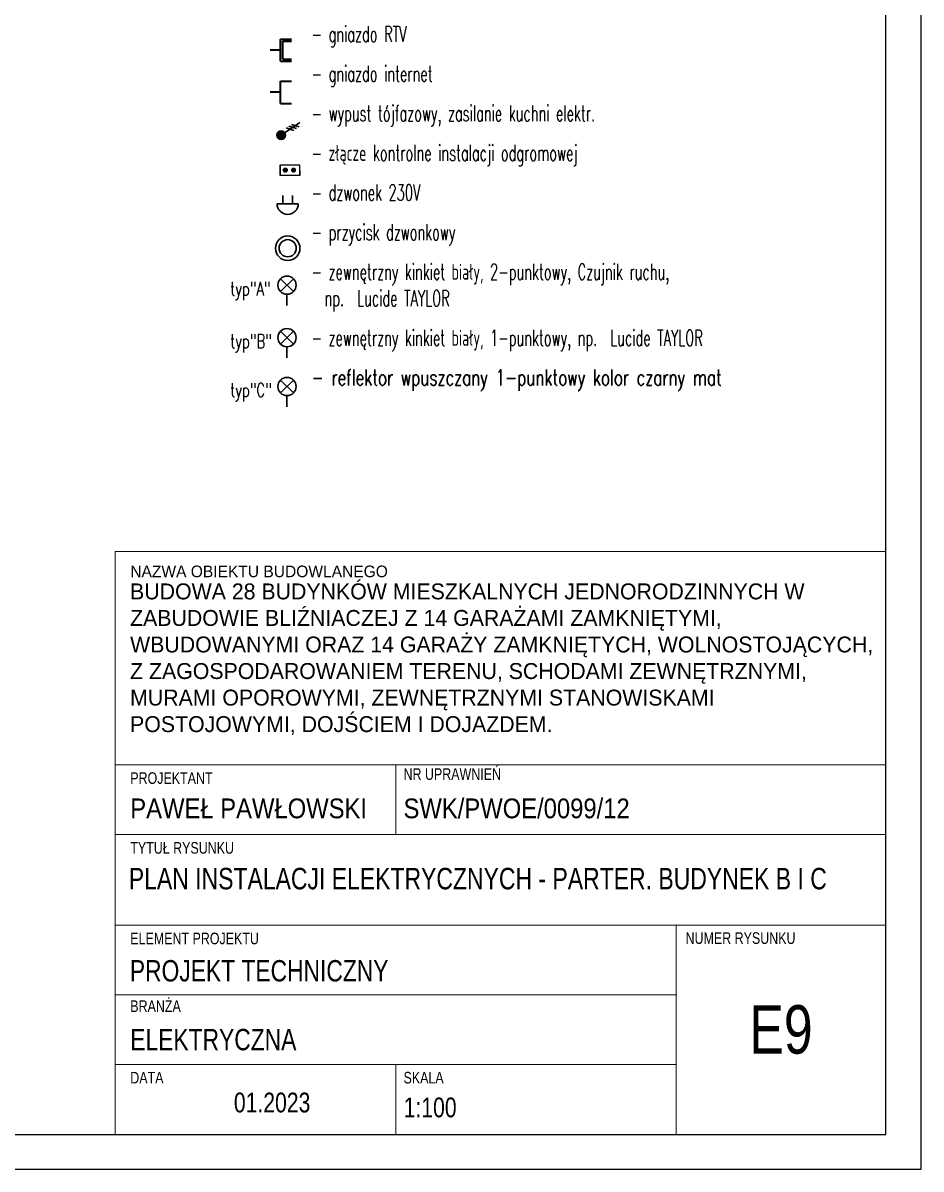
# Model space of a CAD drawing. Header units: millimetres. Extents: x 1780 to 154263, y -7240 to 17216.
# Drawn here: x 117183 to 118480, y 2437 to 4093 of the extents above; entities that cross this region are included whole.
import ezdxf

# ---------------------------------------------------------------- set-up
doc = ezdxf.new("R2010")
doc.units = ezdxf.units.MM
doc.layers.add('60 instalacje elektryka', color=10, linetype='Continuous')
doc.styles.add('OPIS', font='simplex.shx', dxfattribs={"width": 0.7, "height": 4})
doc.styles.add('superhelix', font='bahnschrift.ttf')

# ---------------------------------------------------------------- blocks, each defined once
blk = doc.blocks.new('dzwonek')
at = {"layer": '60 instalacje elektryka', "lineweight": 30}
for p, q in [((45521.51, 32173.7), (45521.51, 32180.62)), ((45529.64, 32173.7), (45529.64, 32180.62)), ((45516.72, 32173.7), (45534.43, 32173.7))]:
    blk.add_line(p, q, dxfattribs=at)
blk.add_arc((45525.58, 32173.7), 8.85, 180, 0, dxfattribs=at)
blk = doc.blocks.new('wypust 3f')
at = {"layer": '60 instalacje elektryka', "linetype": 'ByBlock'}
h = blk.add_hatch(color=256, dxfattribs=at)
h.dxf.hatch_style = 1
edge = h.paths.add_edge_path()
edge.add_arc((7494504.47, 5568590.24), 2.78, 0, 360)
at = {"layer": '60 instalacje elektryka', "linetype": 'ByBlock', "lineweight": 30}
for p, q in [((7494492.1, 5568582.58), (7494504.47, 5568590.24)), ((7494496.2, 5568587.48), (7494501.03, 5568585.74)), ((7494492.68, 5568585.31), (7494497.51, 5568583.57)), ((7494494.44, 5568586.4), (7494499.27, 5568584.66))]:
    blk.add_line(p, q, dxfattribs=at)
blk.add_circle((7494504.47, 5568590.24), 2.78, dxfattribs=at)
blk = doc.blocks.new('RTV')
at = {"layer": '60 instalacje elektryka', "lineweight": 35}
for p, q in [((3030.9, 2534.7), (3019.1, 2534.7)), ((3028.4, 2532.4), (3019.1, 2532.4)), ((3028.4, 2532.4), (3028.4, 2513.6)), ((3030.9, 2534.7), (3030.9, 2511.2)), ((3030.9, 2523), (3041.8, 2523)), ((3028.4, 2513.6), (3019.1, 2513.6)), ((3030.9, 2511.2), (3019.1, 2511.2))]:
    blk.add_line(p, q, dxfattribs=at)
blk = doc.blocks.new('RJ')
at = {"layer": '60 instalacje elektryka', "lineweight": 35}
for p, q in [((3030.9, 2559.6), (3019.1, 2559.6)), ((3030.9, 2559.6), (3030.9, 2536.1)), ((3030.9, 2547.9), (3041.8, 2547.9)), ((3030.9, 2536.1), (3019.1, 2536.1))]:
    blk.add_line(p, q, dxfattribs=at)
blk = doc.blocks.new('lampa1')
at = {"layer": '60 instalacje elektryka', "lineweight": 30}
for p, q in [((2045.4, 2946.7), (2067.7, 2924.4)), ((2067.7, 2946.7), (2045.4, 2924.4))]:
    blk.add_line(p, q, dxfattribs=at)
blk.add_circle((2056.6, 2935.6), 15.8, dxfattribs=at)

msp = doc.modelspace()

# ---------------------------------------------------------------- linework, layer by layer
at = {"layer": '60 instalacje elektryka', "lineweight": 30}
for p, q in [((117563.9, 3700.8), (117563.9, 3684.6)), ((117563.9, 3625.1), (117563.9, 3608.9)), ((117563.9, 3554.5), (117563.9, 3538.2))]:
    msp.add_line(p, q, dxfattribs=at)
at = {"layer": '60 instalacje elektryka'}
for points in [[(118479.6, 5410.6), (114275, 5410.6), (114275, 2437.4), (118479.6, 2437.4)], [(114366.5, 2487.4), (118428.5, 2487.4), (118428.5, 5360.6), (114366.5, 5360.6)], [(117582.3, 3887.2), (117553.5, 3887.1), (117553.6, 3872.7), (117582.3, 3872.8)], [(117582.6, 3887.2), (117553.9, 3887.1), (117554, 3872.7), (117582.7, 3872.8)]]:
    msp.add_lwpolyline(points, close=True, dxfattribs=at)
at = {"layer": '60 instalacje elektryka', "lineweight": 30, "const_width": 3.7}
for points in [[(117561.3, 3878.3, -1), (117561.3, 3882, -1)], [(117561.7, 3878.3, -1), (117561.7, 3882, -1)], [(117573.4, 3878.3, -1), (117573.4, 3882, -1)]]:
    msp.add_lwpolyline(points, format="xyb", close=True, dxfattribs=at)
at = {"layer": '60 instalacje elektryka', "lineweight": 20, "ltscale": 20}
msp.add_lwpolyline([(118428.5, 2487.4), (117315.7, 2487.4), (117315.7, 3329.3), (118428.5, 3329.3)], close=True, dxfattribs=at)
msp.add_lwpolyline([(118428.5, 2487.4), (117315.7, 2487.4), (117315.7, 3329.3), (118428.5, 3329.3)], close=True, dxfattribs=at)
for points in [[(117315.7, 3021.4), (118428.5, 3021.4)], [(117720.9, 2920.6), (117720.9, 3021.4)], [(117315.7, 2920.6), (118428.5, 2920.6)], [(117315.7, 2789.8), (118428.5, 2789.8)], [(118126.1, 2487.4), (118126.1, 2789.8)], [(117315.7, 2689), (118126.1, 2689)], [(117315.7, 2588.2), (118126.1, 2588.2)], [(117720.9, 2487.4), (117720.9, 2588.2)], [(117315.7, 2487.4), (118428.5, 2487.4)]]:
    msp.add_lwpolyline(points, dxfattribs=at)
at = {"layer": '60 instalacje elektryka', "lineweight": 30}
for radius in [17.7, 12.4]:
    msp.add_circle((117564.9, 3767.3), radius, dxfattribs=at)
at = {"layer": '60 instalacje elektryka', "lineweight": 20, "ltscale": 20}
msp.add_point((118126.1, 2689), dxfattribs=at)

# ---------------------------------------------------------------- block references
at = {"xscale": 1.368576, "yscale": 1.368576, "zscale": 1.368576, "rotation": 180}
for name, p in [('RTV', (121702.4, 7506.2)), ('RJ', (121702.4, 7479.5))]:
    msp.add_blockref(name, p, dxfattribs=at)
at = {"xscale": 0.8311827363840003, "yscale": 0.8311827363840003, "zscale": 0.8311827363840003}
for p in [(115854.5, 1274), (115854.5, 1198.2), (115854.5, 1127.6)]:
    msp.add_blockref('lampa1', p, dxfattribs=at)
at = {"layer": '60 instalacje elektryka', "linetype": 'ByBlock', "xscale": 2.246400000000001, "yscale": 2.246400000000001, "zscale": 2.246400000000001, "rotation": 182.4675040577869}
msp.add_blockref('wypust 3f', (16399041.2, 13226434.5), dxfattribs=at)
at = {"layer": '60 instalacje elektryka', "xscale": 1.728, "yscale": 1.728, "zscale": 1.728}
msp.add_blockref('dzwonek', (38896.7, -51764.6), dxfattribs=at)

# ---------------------------------------------------------------- texts
at = {"layer": '60 instalacje elektryka', "color": 7, "lineweight": -3, "insert": (117599.3, 4660.4), "char_height": 22.887, "width": 692.398, "attachment_point": 1, "style": 'OPIS'}
msp.add_mtext('\\pxsm1.5;{\\W0.6;\\C256;- tablica bezpiecznikowa\\P- szafa teletechniczna\\P- łącznik podtynkowy klawiszowy pojedynczy, 10A, 230V \\P- łącznik podtynkowy klawiszowy świecznikowy, 10A, 230V \\P- łącznik podtynkowy klawiszowy schodowy, 10A, 230V\\P- wypust oświetleniowy P+N+PE, sufitowy\\P- wypust oświetleniowy P+N+PE, naścienny\\P- gniazdo 230V podtynkowe, 2P+Z/16A/230V, IP20\\P- gniazdo 230V podtynkowe, 2P+Z/16A/230V, IP44\\P- gniazdo trójfazowe, natynkowe, 3xL+N+PE/16A/400V\\P- gniazdo RTV\\P- gniazdo internet\\P- wypust tójfazowy, zasilanie kuchni elektr.\\P- złącze kontrolne instalacji odgromowej\\P- dzwonek 230V\\P- przycisk dzwonkowy\\P\\psm1;- zewnętrzny kinkiet biały, 2-punktowy, Czujnik ruchu, \\P\\psm1.5;  np.  Lucide TAYLOR\\P- zewnętrzny kinkiet biały, 1-punktowy, np.  Lucide TAYLOR\\P\\W0.7;- reflektor wpuszczany 1-punktowy kolor czarny mat}', dxfattribs=at)
at = {"layer": '60 instalacje elektryka', "lineweight": 15, "char_height": 20, "attachment_point": 1, "style": 'OPIS'}
for s, insert, width in [('\\pxql;typ"A"', (117481.9, 3718.9), 60), ('\\pxql;typ"B"', (117481.9, 3643.2), 60), ('\\pxql;typ"C"', (117481.9, 3572.6), 66.667)]:
    msp.add_mtext(s, dxfattribs=dict(at, insert=insert, width=width))
at = {"layer": '60 instalacje elektryka', "lineweight": 20, "ltscale": 20, "style": 'superhelix'}
for s, insert, char_height, width, attachment_point in [('NAZWA OBIEKTU BUDOWLANEGO', (117337.6, 3309), 16.8, 425.375, 1), ('BUDOWA 28 BUDYNKÓW MIESZKALNYCH JEDNORODZINNYCH W ZABUDOWIE BLIŹNIACZEJ Z 14 GARAŻAMI ZAMKNIĘTYMI, WBUDOWANYMI ORAZ 14 GARAŻY ZAMKNIĘTYCH, WOLNOSTOJĄCYCH, Z ZAGOSPODAROWANIEM TERENU, SCHODAMI ZEWNĘTRZNYMI, MURAMI OPOROWYMI, ZEWNĘTRZNYMI STANOWISKAMI POSTOJOWYMI, DOJŚCIEM I DOJAZDEM.', (117337.3, 3283.2), 23, 1081.986, 1), ('{\\W0.8;NR UPRAWNIEŃ}', (117732.2, 3016.3), 16.8, 155.52, 1), ('{\\W0.8;PROJEKTANT}', (117337.6, 3010.5), 16.8, 1146.337, 1), ('{\\W0.9;PAWEŁ PAWŁOWSKI}', (117337.6, 2972.6), 28.56, 379.336, 1), ('{\\W0.9;SWK/PWOE/0099/12}', (117732.2, 2972.6), 28.56, 362.304, 1), ('{\\W0.8;TYTUŁ RYSUNKU}', (117337.6, 2909.7), 16.8, 167.68, 1), ('\\pxsm0.9;{\\W0.8;PLAN INSTALACJI ELEKTRYCZNYCH - PARTER. BUDYNEK B I C}', (117335.5, 2872.4), 31, 1068.514, 1), ('{\\W0.8;ELEMENT PROJEKTU  }', (117337.6, 2778.9), 16.8, 1146.337, 1), ('{\\W0.8;NUMER RYSUNKU}', (118139.5, 2779.4), 16.8, 176, 1), ('{\\W0.8;PROJEKT TECHNICZNY}', (117337, 2739.2), 30.8, 437.653, 1), ('{\\W0.8;BRANŻA } ', (117337.6, 2681.1), 16.8, 1146.337, 1), ('\\pxqc;{\\W0.8;E9}', (118277.3, 2638.6), 70, 122.667, 5), ('{\\W0.8;ELEKTRYCZNA}', (117337.6, 2639.8), 30.8, 258.133, 1), ('{\\W0.8;DATA}', (117337.6, 2577.8), 16.8, 53.12, 1), ('{\\W0.8;SKALA}', (117732.2, 2577.8), 16.8, 65.28, 1), ('{\\W0.8;01.2023}', (117487.2, 2547.8), 28.56, 137.088, 1), ('{\\W0.8;1:100}', (117732.4, 2540.7), 28.56, 94.656, 1)]:
    msp.add_mtext(s, dxfattribs=dict(at, insert=insert, char_height=char_height, width=width, attachment_point=attachment_point))

doc.saveas('drawing.dxf')
